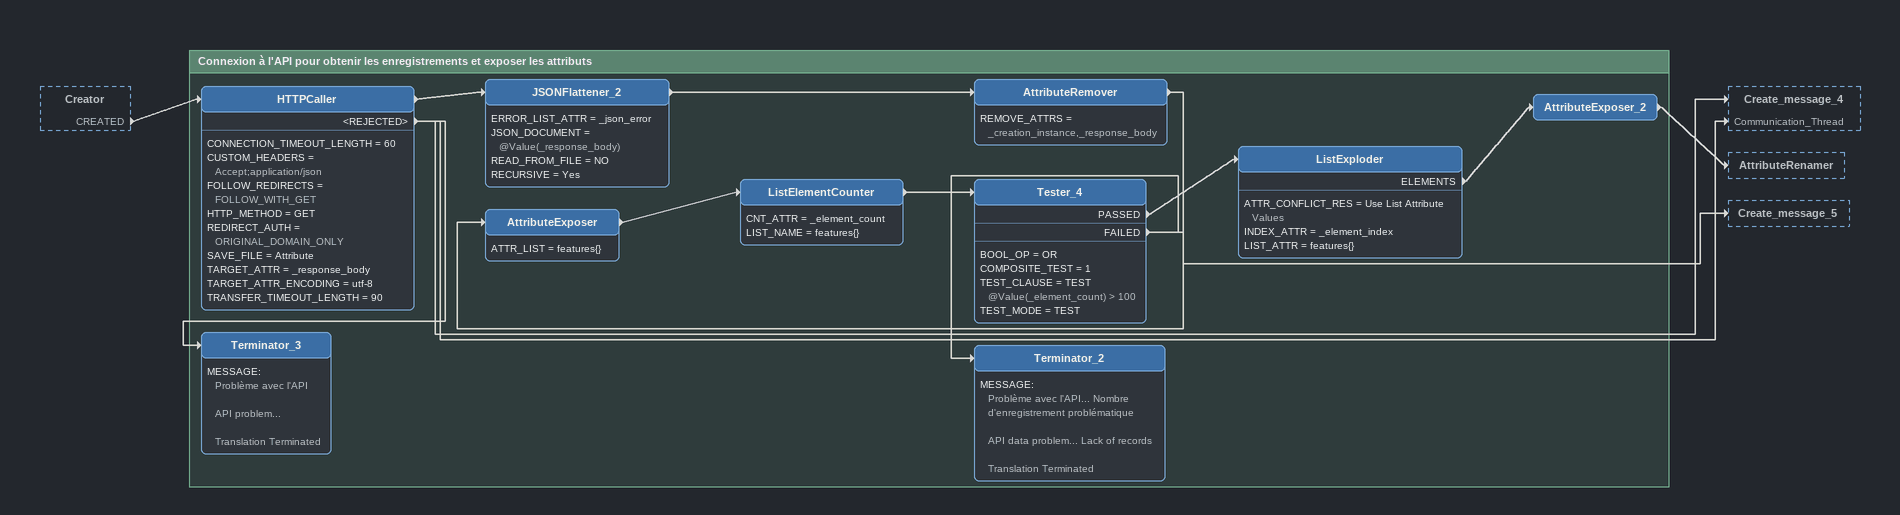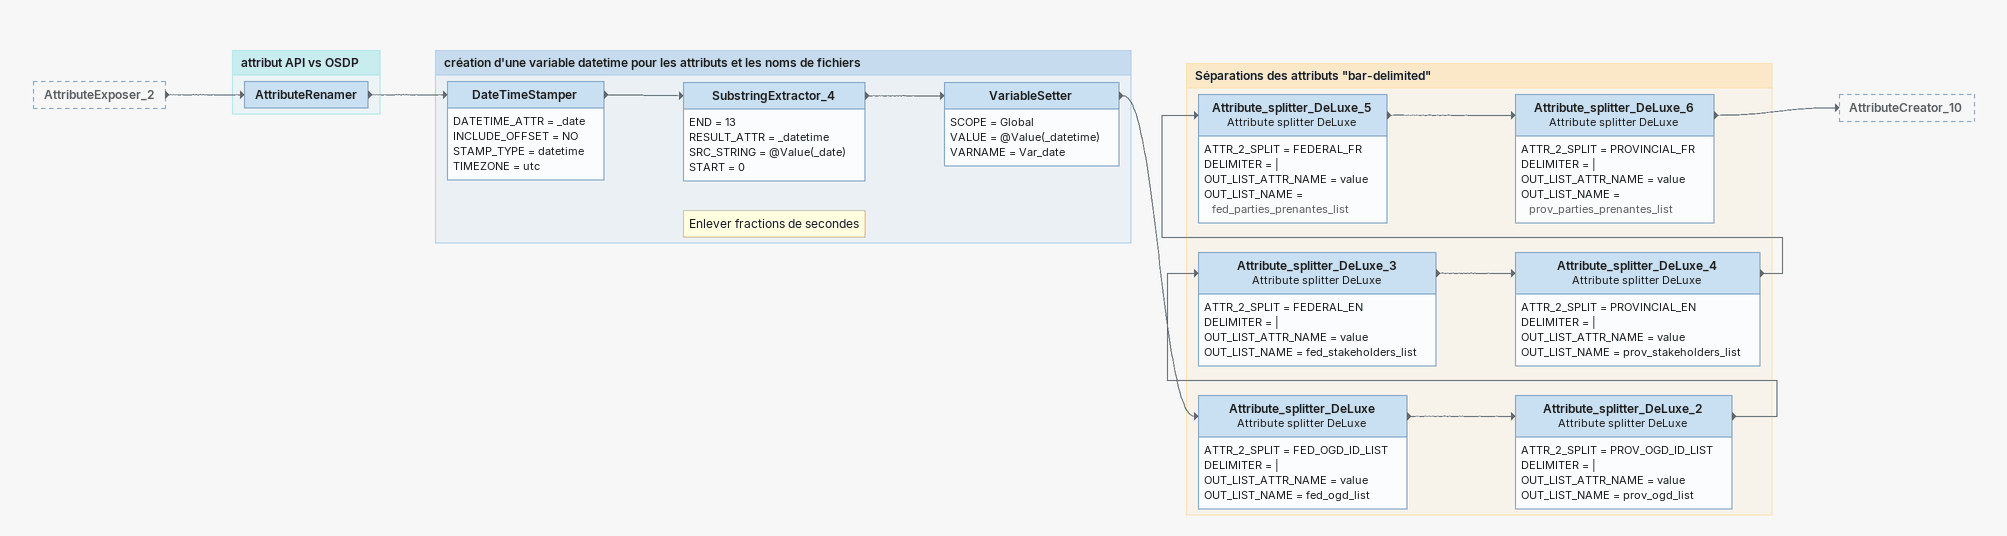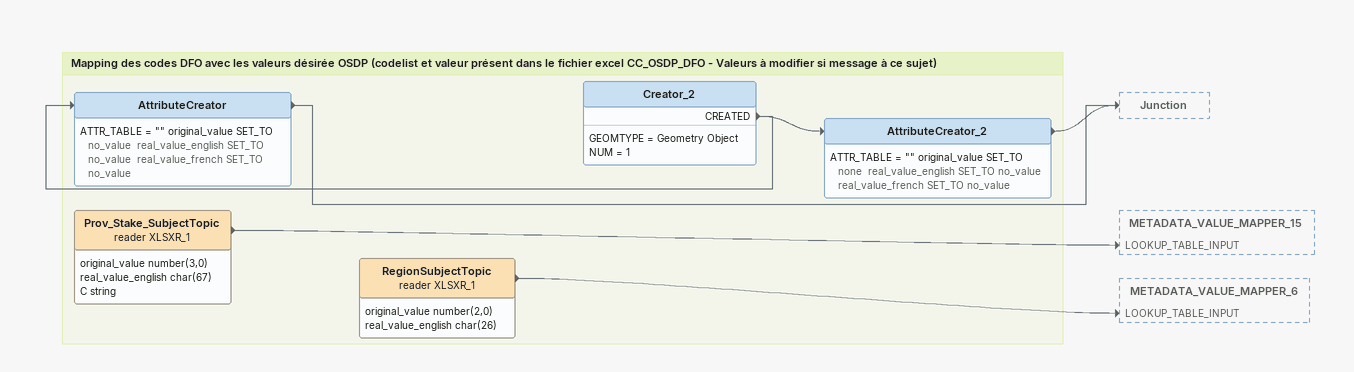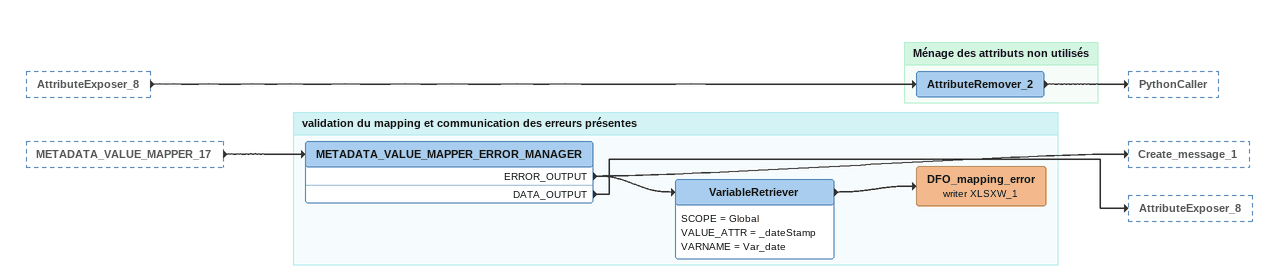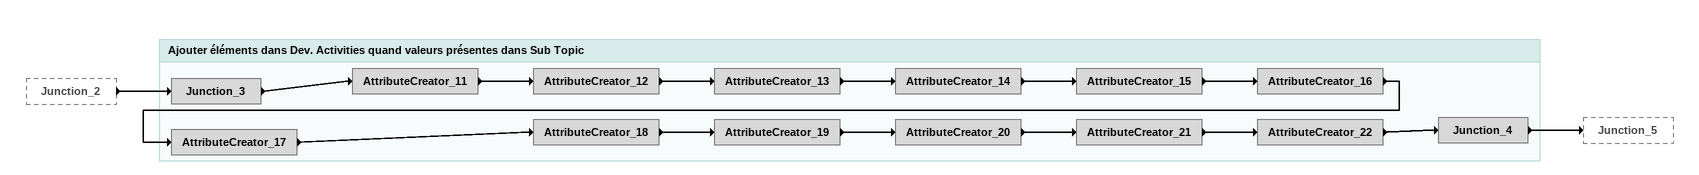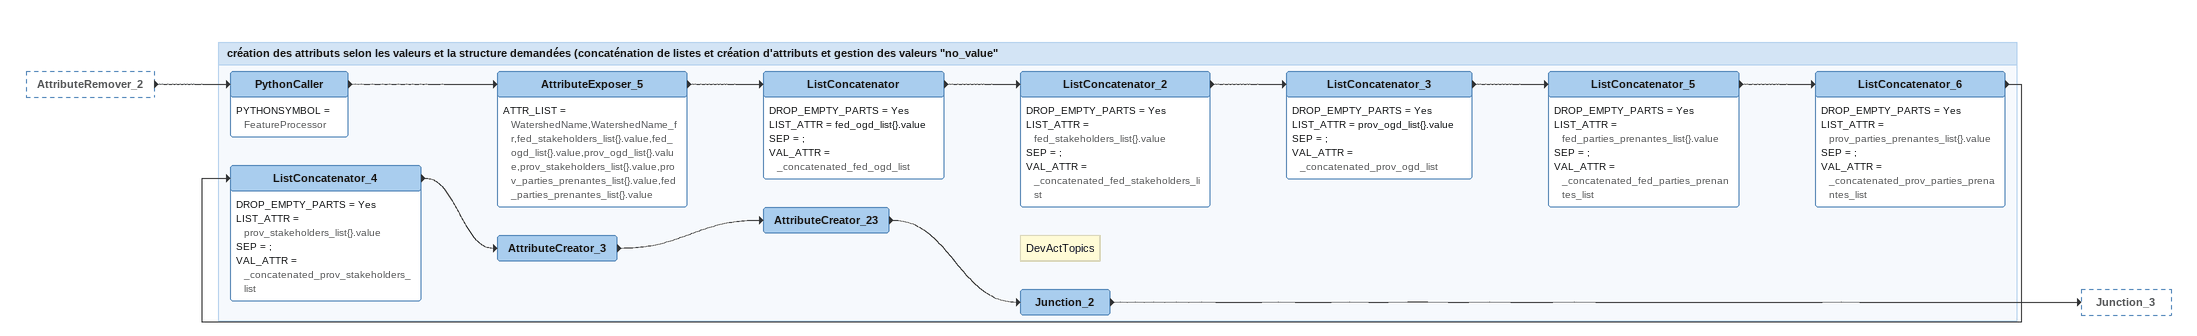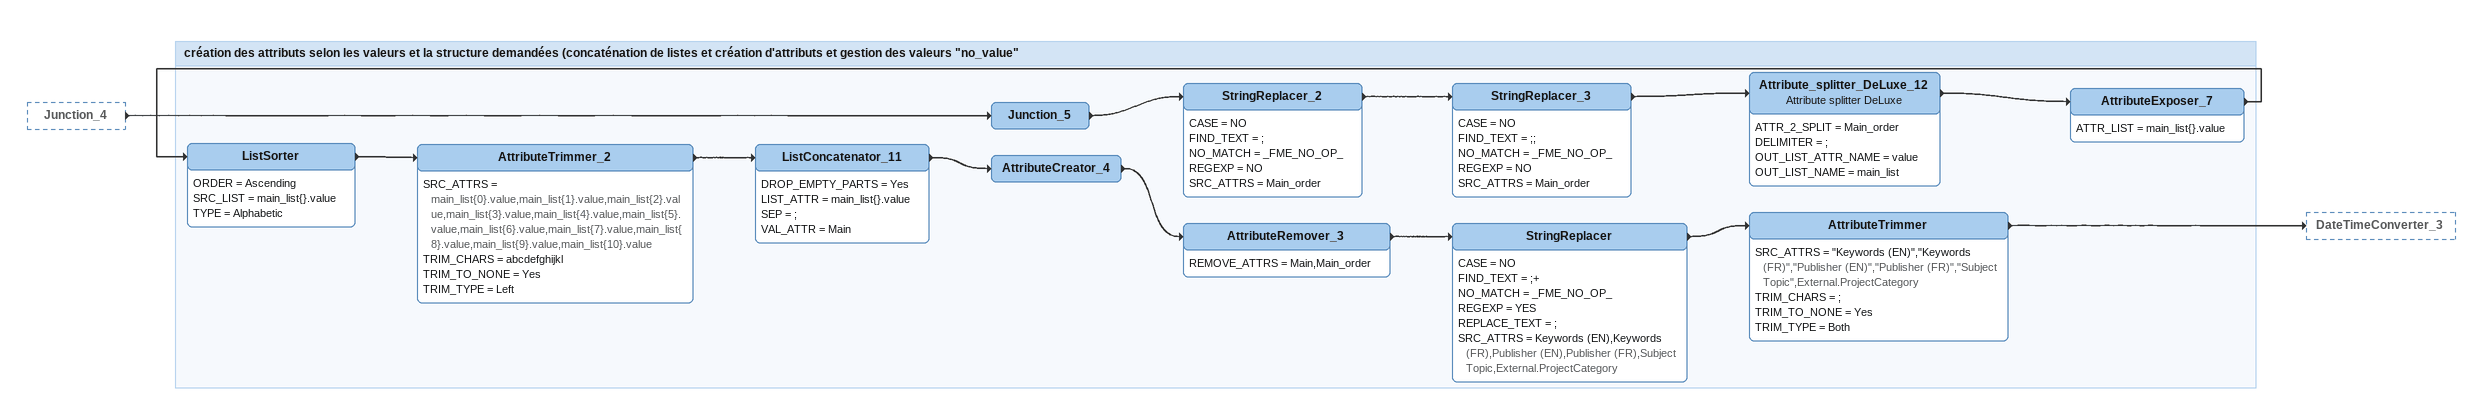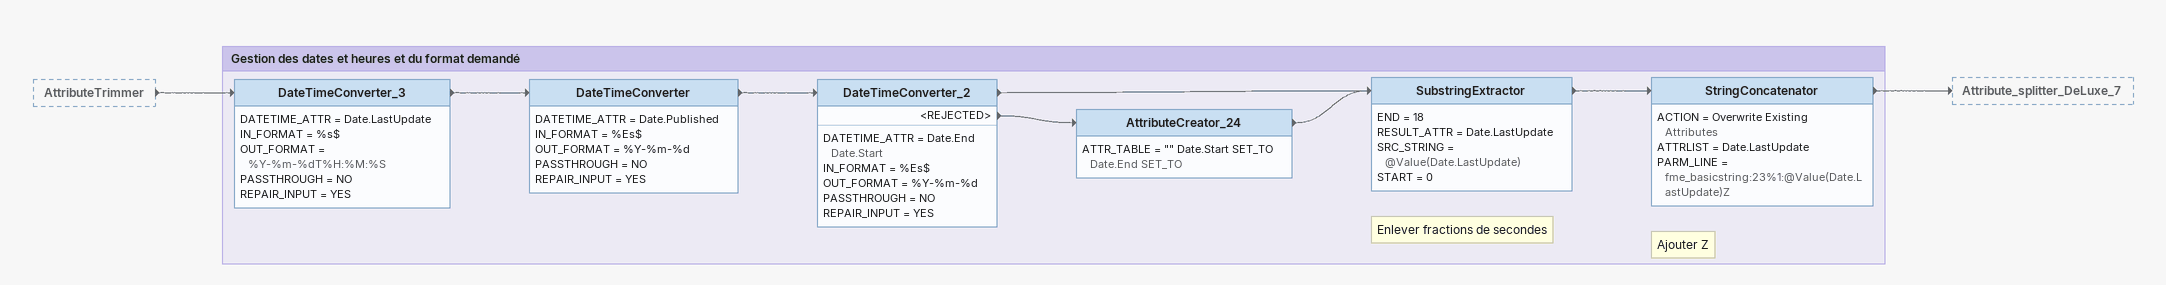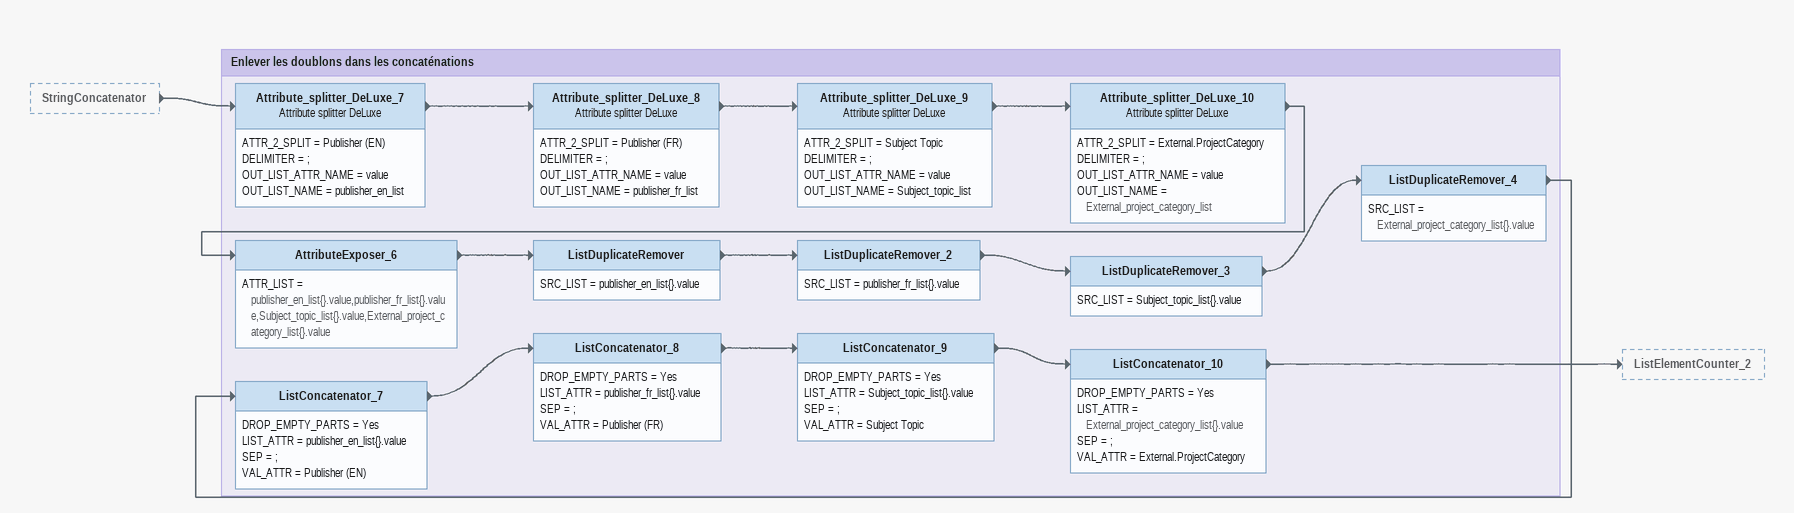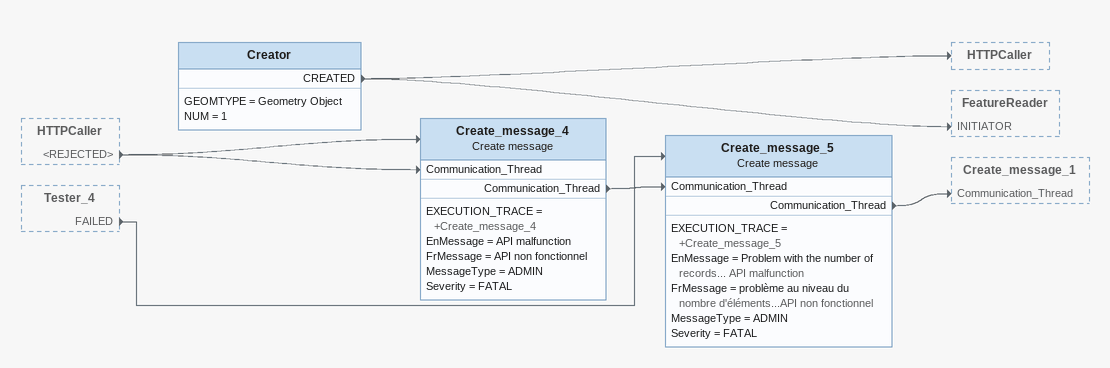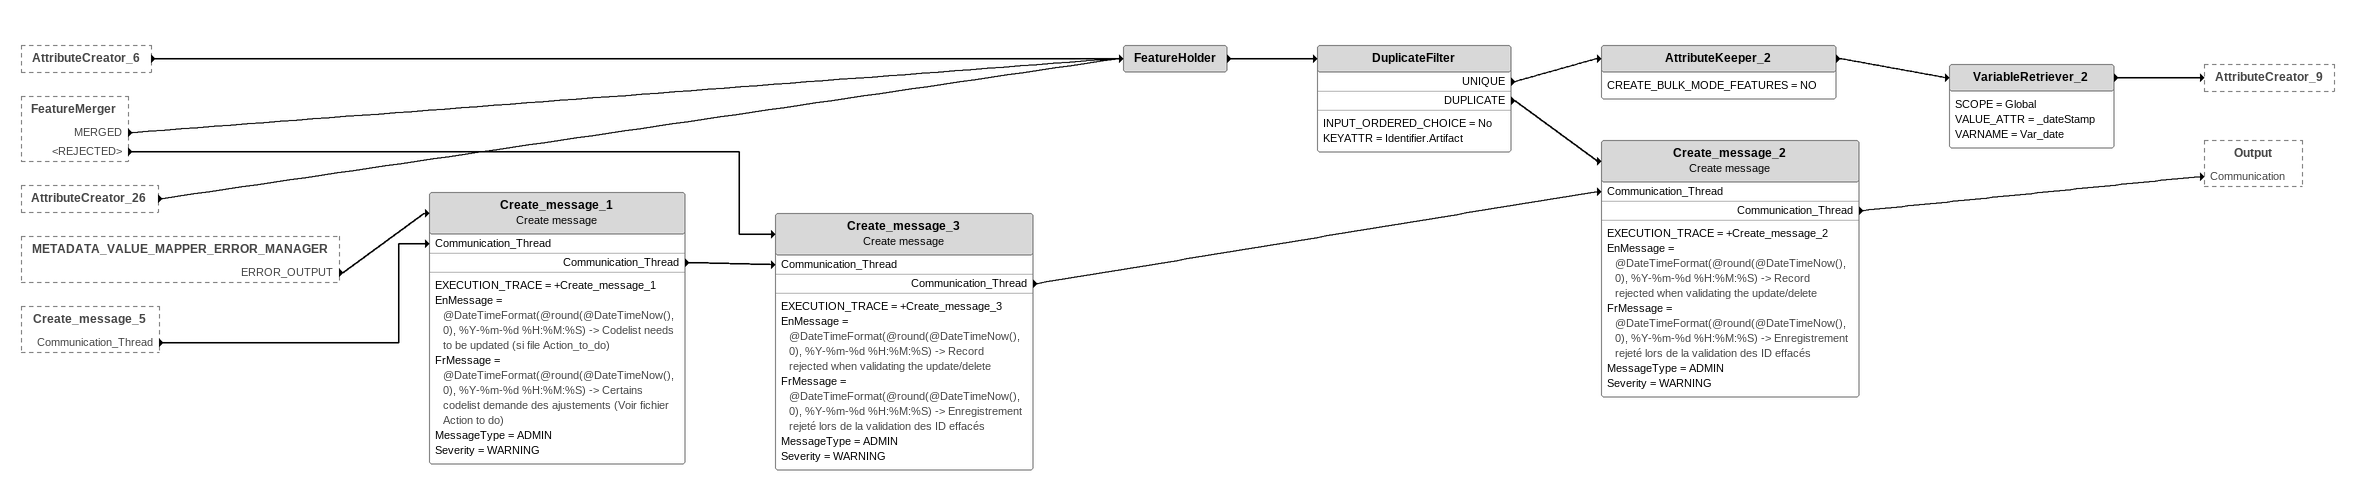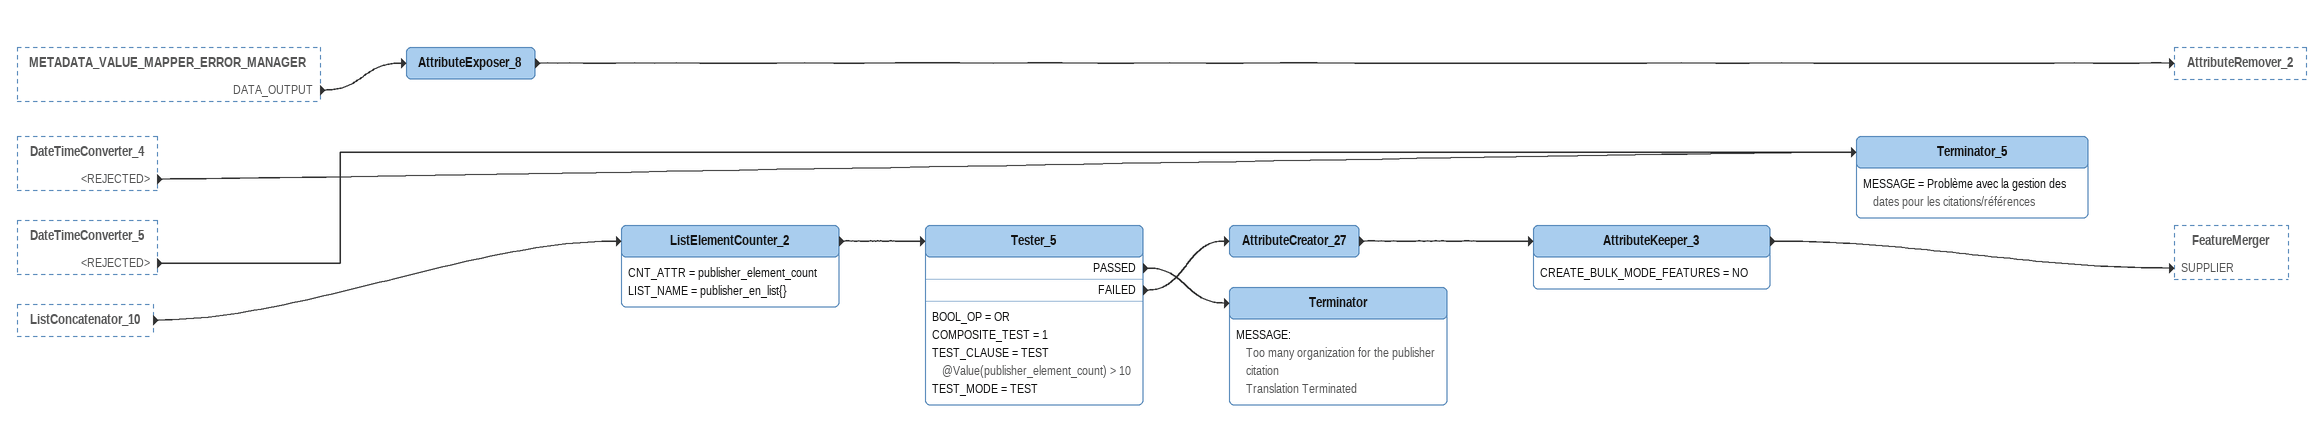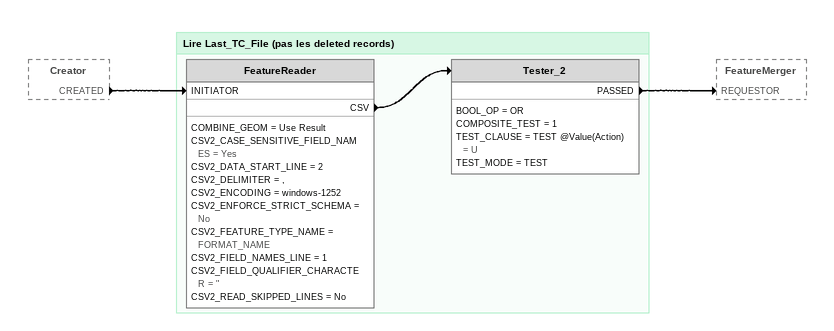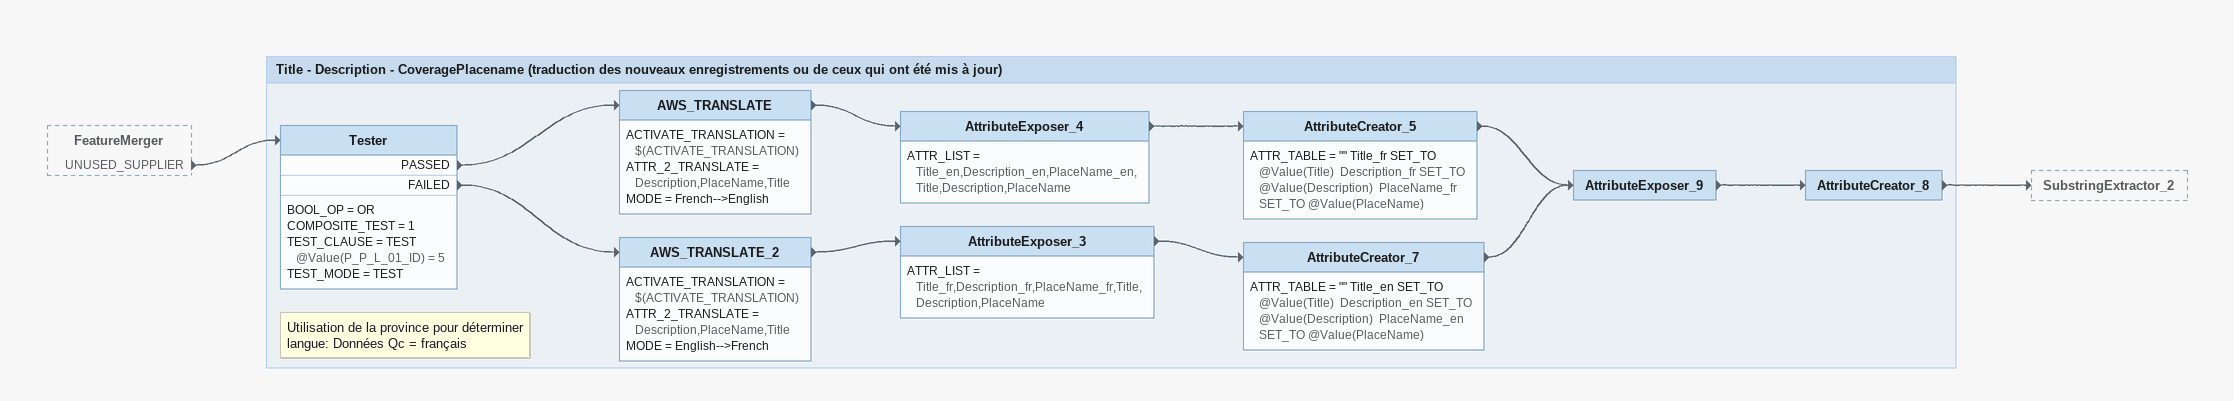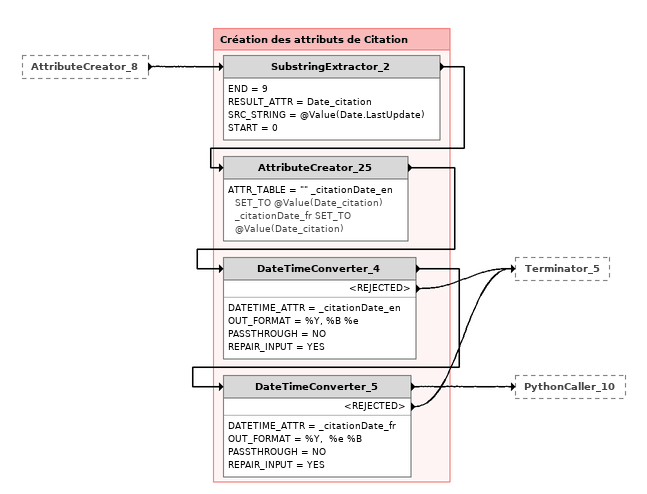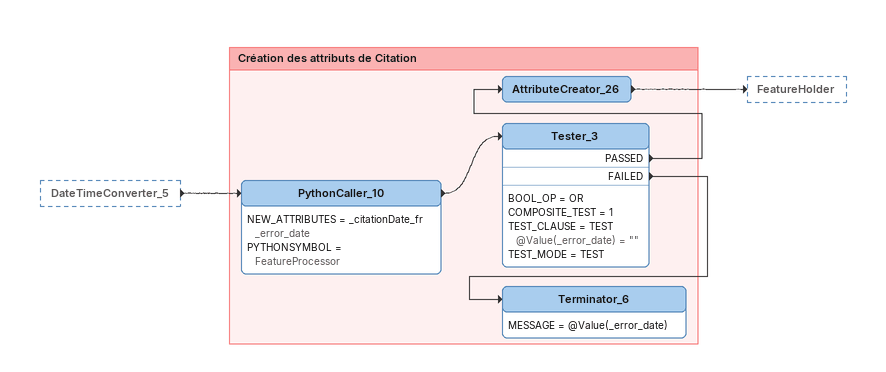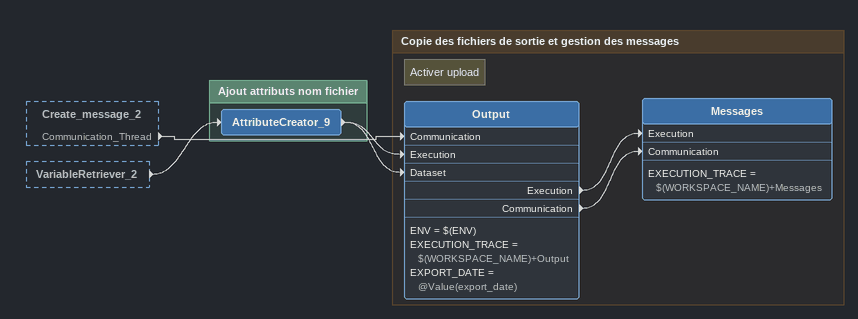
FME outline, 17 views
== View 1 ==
Creator [outside]
    CREATED -> HTTPCaller

Bookmark: Connexion à l'API pour obtenir les enregistrements et exposer les attributs
HTTPCaller
    CONNECTION_TIMEOUT_LENGTH = 60
    CUSTOM_HEADERS = Accept;application/json
    FOLLOW_REDIRECTS = FOLLOW_WITH_GET
    HTTP_METHOD = GET
    REDIRECT_AUTH = ORIGINAL_DOMAIN_ONLY
    SAVE_FILE = Attribute
    TARGET_ATTR = _response_body
    TARGET_ATTR_ENCODING = utf-8
    TRANSFER_TIMEOUT_LENGTH = 90
    -> JSONFlattener_2
    <REJECTED> -> Create_message_4
    <REJECTED> -> Create_message_4 [Communication_Thread]
    <REJECTED> -> Terminator_3
JSONFlattener_2
    ERROR_LIST_ATTR = _json_error
    JSON_DOCUMENT = @Value(_response_body)
    READ_FROM_FILE = NO
    RECURSIVE = Yes
    -> AttributeRemover
AttributeRemover
    REMOVE_ATTRS = _creation_instance,_response_body
    -> AttributeExposer
AttributeExposer
    ATTR_LIST = features{}
    -> ListElementCounter
ListElementCounter
    CNT_ATTR = _element_count
    LIST_NAME = features{}
    -> Tester_4
Tester_4
    BOOL_OP = OR
    COMPOSITE_TEST = 1
    TEST_CLAUSE = TEST @Value(_element_count) > 100
    TEST_MODE = TEST
    PASSED -> ListExploder
    FAILED -> Terminator_2
    FAILED -> Create_message_5
ListExploder
    ATTR_CONFLICT_RES = Use List Attribute Values
    INDEX_ATTR = _element_index
    LIST_ATTR = features{}
    ELEMENTS -> AttributeExposer_2
AttributeExposer_2
    -> AttributeRenamer
Terminator_2
    MESSAGE:
      Problème avec l'API... Nombre d'enregistrement problématique

      API data problem... Lack of records

      Translation Terminated
Terminator_3
    MESSAGE:
      Problème avec l'API

      API problem...

      Translation Terminated

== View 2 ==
AttributeExposer_2 [outside]
    -> AttributeRenamer

Bookmark: attribut API vs OSDP
AttributeRenamer
    -> DateTimeStamper

Bookmark: création d'une variable datetime pour les attributs et les noms de fichiers
DateTimeStamper
    DATETIME_ATTR = _date
    INCLUDE_OFFSET = NO
    STAMP_TYPE = datetime
    TIMEZONE = utc
    -> SubstringExtractor_4
Note: Enlever fractions de secondes
SubstringExtractor_4
    END = 13
    RESULT_ATTR = _datetime
    SRC_STRING = @Value(_date)
    START = 0
    -> VariableSetter
VariableSetter
    SCOPE = Global
    VALUE = @Value(_datetime)
    VARNAME = Var_date
    -> Attribute_splitter_DeLuxe

Bookmark: Séparations des attributs "bar-delimited"
Attribute_splitter_DeLuxe: Attribute splitter DeLuxe
    ATTR_2_SPLIT = FED_OGD_ID_LIST
    DELIMITER = |
    OUT_LIST_ATTR_NAME = value
    OUT_LIST_NAME = fed_ogd_list
    -> Attribute_splitter_DeLuxe_2
Attribute_splitter_DeLuxe_2: Attribute splitter DeLuxe
    ATTR_2_SPLIT = PROV_OGD_ID_LIST
    DELIMITER = |
    OUT_LIST_ATTR_NAME = value
    OUT_LIST_NAME = prov_ogd_list
    -> Attribute_splitter_DeLuxe_3
Attribute_splitter_DeLuxe_3: Attribute splitter DeLuxe
    ATTR_2_SPLIT = FEDERAL_EN
    DELIMITER = |
    OUT_LIST_ATTR_NAME = value
    OUT_LIST_NAME = fed_stakeholders_list
    -> Attribute_splitter_DeLuxe_4
Attribute_splitter_DeLuxe_4: Attribute splitter DeLuxe
    ATTR_2_SPLIT = PROVINCIAL_EN
    DELIMITER = |
    OUT_LIST_ATTR_NAME = value
    OUT_LIST_NAME = prov_stakeholders_list
    -> Attribute_splitter_DeLuxe_5
Attribute_splitter_DeLuxe_5: Attribute splitter DeLuxe
    ATTR_2_SPLIT = FEDERAL_FR
    DELIMITER = |
    OUT_LIST_ATTR_NAME = value
    OUT_LIST_NAME = fed_parties_prenantes_list
    -> Attribute_splitter_DeLuxe_6
Attribute_splitter_DeLuxe_6: Attribute splitter DeLuxe
    ATTR_2_SPLIT = PROVINCIAL_FR
    DELIMITER = |
    OUT_LIST_ATTR_NAME = value
    OUT_LIST_NAME = prov_parties_prenantes_list
    -> AttributeCreator_10

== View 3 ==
Bookmark: Mapping des codes DFO avec les valeurs désirée OSDP (codelist et valeur présent dans le fichier excel CC_OSDP_DFO - Valeurs à modifier si message à ce sujet)
Prov_Stake_SubjectTopic (reader XLSXR_1)
    attributes: original_value number(3,0), real_value_english char(67), C string
    -> METADATA_VALUE_MAPPER_15 [LOOKUP_TABLE_INPUT]
RegionSubjectTopic (reader XLSXR_1)
    attributes: original_value number(2,0), real_value_english char(26)
    -> METADATA_VALUE_MAPPER_6 [LOOKUP_TABLE_INPUT]
Creator_2
    GEOMTYPE = Geometry Object
    NUM = 1
    CREATED -> AttributeCreator_2
    CREATED -> AttributeCreator
AttributeCreator
    ATTR_TABLE = "" original_value SET_TO no_value  real_value_english SET_TO no_value  real_value_french SET_TO no_value
    -> Junction
AttributeCreator_2
    ATTR_TABLE = "" original_value SET_TO none  real_value_english SET_TO no_value  real_value_french SET_TO no_value
    -> Junction

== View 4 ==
AttributeExposer_8 [outside]
    -> AttributeRemover_2
METADATA_VALUE_MAPPER_17 [outside]
    -> METADATA_VALUE_MAPPER_ERROR_MANAGER

Bookmark: validation du mapping et communication des erreurs présentes
METADATA_VALUE_MAPPER_ERROR_MANAGER
    ERROR_OUTPUT -> VariableRetriever
    ERROR_OUTPUT -> Create_message_1
    DATA_OUTPUT -> AttributeExposer_8
VariableRetriever
    SCOPE = Global
    VALUE_ATTR = _dateStamp
    VARNAME = Var_date
    -> DFO_mapping_error (writer XLSXW_1)
DFO_mapping_error (writer XLSXW_1)

Bookmark: Ménage des attributs non utilisés
AttributeRemover_2
    -> PythonCaller

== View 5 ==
Junction_2 [outside]
    -> Junction_3

Bookmark: Ajouter éléments dans Dev. Activities quand valeurs présentes dans Sub Topic
Junction_3
    -> AttributeCreator_11
AttributeCreator_11
    -> AttributeCreator_12
AttributeCreator_12
    -> AttributeCreator_13
AttributeCreator_13
    -> AttributeCreator_14
AttributeCreator_14
    -> AttributeCreator_15
AttributeCreator_15
    -> AttributeCreator_16
AttributeCreator_16
    -> AttributeCreator_17
AttributeCreator_17
    -> AttributeCreator_18
AttributeCreator_18
    -> AttributeCreator_19
AttributeCreator_19
    -> AttributeCreator_20
AttributeCreator_20
    -> AttributeCreator_21
AttributeCreator_21
    -> AttributeCreator_22
AttributeCreator_22
    -> Junction_4
Junction_4
    -> Junction_5

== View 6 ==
AttributeRemover_2 [outside]
    -> PythonCaller

Bookmark: création des attributs selon les valeurs et la structure demandées (concaténation de listes et création d'attributs et gestion des valeurs "no_value"
PythonCaller
    PYTHONSYMBOL = FeatureProcessor
    -> AttributeExposer_5
AttributeExposer_5
    ATTR_LIST = WatershedName,WatershedName_fr,fed_stakeholders_list{}.value,fed_ogd_list{}.value,prov_ogd_list{}.value,prov_stakeholders_list{}.value,prov_parties_prenantes_list{}.value,fed_parties_prenantes_list{}.value
    -> ListConcatenator
ListConcatenator
    DROP_EMPTY_PARTS = Yes
    LIST_ATTR = fed_ogd_list{}.value
    SEP = ;
    VAL_ATTR = _concatenated_fed_ogd_list
    -> ListConcatenator_2
ListConcatenator_2
    DROP_EMPTY_PARTS = Yes
    LIST_ATTR = fed_stakeholders_list{}.value
    SEP = ;
    VAL_ATTR = _concatenated_fed_stakeholders_list
    -> ListConcatenator_3
ListConcatenator_3
    DROP_EMPTY_PARTS = Yes
    LIST_ATTR = prov_ogd_list{}.value
    SEP = ;
    VAL_ATTR = _concatenated_prov_ogd_list
    -> ListConcatenator_5
ListConcatenator_5
    DROP_EMPTY_PARTS = Yes
    LIST_ATTR = fed_parties_prenantes_list{}.value
    SEP = ;
    VAL_ATTR = _concatenated_fed_parties_prenantes_list
    -> ListConcatenator_6
ListConcatenator_6
    DROP_EMPTY_PARTS = Yes
    LIST_ATTR = prov_parties_prenantes_list{}.value
    SEP = ;
    VAL_ATTR = _concatenated_prov_parties_prenantes_list
    -> ListConcatenator_4
ListConcatenator_4
    DROP_EMPTY_PARTS = Yes
    LIST_ATTR = prov_stakeholders_list{}.value
    SEP = ;
    VAL_ATTR = _concatenated_prov_stakeholders_list
    -> AttributeCreator_3
AttributeCreator_3
    -> AttributeCreator_23
AttributeCreator_23
    -> Junction_2
Note: DevActTopics
Junction_2
    -> Junction_3

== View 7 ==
Junction_4 [outside]
    -> Junction_5

Bookmark: création des attributs selon les valeurs et la structure demandées (concaténation de listes et création d'attributs et gestion des valeurs "no_value"
Junction_5
    -> StringReplacer_2
StringReplacer_2
    CASE = NO
    FIND_TEXT = ;
    NO_MATCH = _FME_NO_OP_
    REGEXP = NO
    SRC_ATTRS = Main_order
    -> StringReplacer_3
StringReplacer_3
    CASE = NO
    FIND_TEXT = ;;
    NO_MATCH = _FME_NO_OP_
    REGEXP = NO
    SRC_ATTRS = Main_order
    -> Attribute_splitter_DeLuxe_12
Attribute_splitter_DeLuxe_12: Attribute splitter DeLuxe
    ATTR_2_SPLIT = Main_order
    DELIMITER = ;
    OUT_LIST_ATTR_NAME = value
    OUT_LIST_NAME = main_list
    -> AttributeExposer_7
AttributeExposer_7
    ATTR_LIST = main_list{}.value
    -> ListSorter
ListSorter
    ORDER = Ascending
    SRC_LIST = main_list{}.value
    TYPE = Alphabetic
    -> AttributeTrimmer_2
AttributeTrimmer_2
    SRC_ATTRS = main_list{0}.value,main_list{1}.value,main_list{2}.value,main_list{3}.value,main_list{4}.value,main_list{5}.value,main_list{6}.value,main_list{7}.value,main_list{8}.value,main_list{9}.value,main_list{10}.value
    TRIM_CHARS = abcdefghijkl
    TRIM_TO_NONE = Yes
    TRIM_TYPE = Left
    -> ListConcatenator_11
ListConcatenator_11
    DROP_EMPTY_PARTS = Yes
    LIST_ATTR = main_list{}.value
    SEP = ;
    VAL_ATTR = Main
    -> AttributeCreator_4
AttributeCreator_4
    -> AttributeRemover_3
AttributeRemover_3
    REMOVE_ATTRS = Main,Main_order
    -> StringReplacer
StringReplacer
    CASE = NO
    FIND_TEXT = ;+
    NO_MATCH = _FME_NO_OP_
    REGEXP = YES
    REPLACE_TEXT = ;
    SRC_ATTRS = Keywords (EN),Keywords (FR),Publisher (EN),Publisher (FR),Subject Topic,External.ProjectCategory
    -> AttributeTrimmer
AttributeTrimmer
    SRC_ATTRS = "Keywords (EN)","Keywords (FR)","Publisher (EN)","Publisher (FR)","Subject Topic",External.ProjectCategory
    TRIM_CHARS = ;
    TRIM_TO_NONE = Yes
    TRIM_TYPE = Both
    -> DateTimeConverter_3

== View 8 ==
AttributeTrimmer [outside]
    -> DateTimeConverter_3

Bookmark: Gestion des dates et heures et du format demandé
DateTimeConverter_3
    DATETIME_ATTR = Date.LastUpdate
    IN_FORMAT = %s$
    OUT_FORMAT = %Y-%m-%dT%H:%M:%S
    PASSTHROUGH = NO
    REPAIR_INPUT = YES
    -> DateTimeConverter
DateTimeConverter
    DATETIME_ATTR = Date.Published
    IN_FORMAT = %Es$
    OUT_FORMAT = %Y-%m-%d
    PASSTHROUGH = NO
    REPAIR_INPUT = YES
    -> DateTimeConverter_2
DateTimeConverter_2
    DATETIME_ATTR = Date.End Date.Start
    IN_FORMAT = %Es$
    OUT_FORMAT = %Y-%m-%d
    PASSTHROUGH = NO
    REPAIR_INPUT = YES
    -> SubstringExtractor
    <REJECTED> -> AttributeCreator_24
AttributeCreator_24
    ATTR_TABLE = "" Date.Start SET_TO   Date.End SET_TO
    -> SubstringExtractor
Note: Enlever fractions de secondes
SubstringExtractor
    END = 18
    RESULT_ATTR = Date.LastUpdate
    SRC_STRING = @Value(Date.LastUpdate)
    START = 0
    -> StringConcatenator
Note: Ajouter Z
StringConcatenator
    ACTION = Overwrite Existing Attributes
    ATTRLIST = Date.LastUpdate
    PARM_LINE = fme_basicstring:23%1:@Value(Date.LastUpdate)Z
    -> Attribute_splitter_DeLuxe_7

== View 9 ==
StringConcatenator [outside]
    -> Attribute_splitter_DeLuxe_7

Bookmark: Enlever les doublons dans les concaténations
Attribute_splitter_DeLuxe_7: Attribute splitter DeLuxe
    ATTR_2_SPLIT = Publisher (EN)
    DELIMITER = ;
    OUT_LIST_ATTR_NAME = value
    OUT_LIST_NAME = publisher_en_list
    -> Attribute_splitter_DeLuxe_8
Attribute_splitter_DeLuxe_8: Attribute splitter DeLuxe
    ATTR_2_SPLIT = Publisher (FR)
    DELIMITER = ;
    OUT_LIST_ATTR_NAME = value
    OUT_LIST_NAME = publisher_fr_list
    -> Attribute_splitter_DeLuxe_9
Attribute_splitter_DeLuxe_9: Attribute splitter DeLuxe
    ATTR_2_SPLIT = Subject Topic
    DELIMITER = ;
    OUT_LIST_ATTR_NAME = value
    OUT_LIST_NAME = Subject_topic_list
    -> Attribute_splitter_DeLuxe_10
Attribute_splitter_DeLuxe_10: Attribute splitter DeLuxe
    ATTR_2_SPLIT = External.ProjectCategory
    DELIMITER = ;
    OUT_LIST_ATTR_NAME = value
    OUT_LIST_NAME = External_project_category_list
    -> AttributeExposer_6
AttributeExposer_6
    ATTR_LIST = publisher_en_list{}.value,publisher_fr_list{}.value,Subject_topic_list{}.value,External_project_category_list{}.value
    -> ListDuplicateRemover
ListDuplicateRemover
    SRC_LIST = publisher_en_list{}.value
    -> ListDuplicateRemover_2
ListDuplicateRemover_2
    SRC_LIST = publisher_fr_list{}.value
    -> ListDuplicateRemover_3
ListDuplicateRemover_3
    SRC_LIST = Subject_topic_list{}.value
    -> ListDuplicateRemover_4
ListDuplicateRemover_4
    SRC_LIST = External_project_category_list{}.value
    -> ListConcatenator_7
ListConcatenator_7
    DROP_EMPTY_PARTS = Yes
    LIST_ATTR = publisher_en_list{}.value
    SEP = ;
    VAL_ATTR = Publisher (EN)
    -> ListConcatenator_8
ListConcatenator_8
    DROP_EMPTY_PARTS = Yes
    LIST_ATTR = publisher_fr_list{}.value
    SEP = ;
    VAL_ATTR = Publisher (FR)
    -> ListConcatenator_9
ListConcatenator_9
    DROP_EMPTY_PARTS = Yes
    LIST_ATTR = Subject_topic_list{}.value
    SEP = ;
    VAL_ATTR = Subject Topic
    -> ListConcatenator_10
ListConcatenator_10
    DROP_EMPTY_PARTS = Yes
    LIST_ATTR = External_project_category_list{}.value
    SEP = ;
    VAL_ATTR = External.ProjectCategory
    -> ListElementCounter_2

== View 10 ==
HTTPCaller [outside]
    <REJECTED> -> Create_message_4
    <REJECTED> -> Create_message_4 [Communication_Thread]
Tester_4 [outside]
    FAILED -> Create_message_5
Creator
    GEOMTYPE = Geometry Object
    NUM = 1
    CREATED -> HTTPCaller
    CREATED -> FeatureReader [INITIATOR]
Create_message_4: Create message
    EXECUTION_TRACE = +Create_message_4
    EnMessage = API malfunction
    FrMessage = API non fonctionnel
    MessageType = ADMIN
    Severity = FATAL
    Communication_Thread -> Create_message_5 [Communication_Thread]
Create_message_5: Create message
    EXECUTION_TRACE = +Create_message_5
    EnMessage = Problem with the number of records... API malfunction
    FrMessage = problème au niveau du nombre d'éléments...API non fonctionnel
    MessageType = ADMIN
    Severity = FATAL
    Communication_Thread -> Create_message_1 [Communication_Thread]

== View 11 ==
AttributeCreator_6 [outside]
    -> FeatureHolder
FeatureMerger [outside]
    MERGED -> FeatureHolder
    <REJECTED> -> Create_message_3
AttributeCreator_26 [outside]
    -> FeatureHolder
METADATA_VALUE_MAPPER_ERROR_MANAGER [outside]
    ERROR_OUTPUT -> Create_message_1
Create_message_5 [outside]
    Communication_Thread -> Create_message_1 [Communication_Thread]
FeatureHolder
    -> DuplicateFilter
DuplicateFilter
    INPUT_ORDERED_CHOICE = No
    KEYATTR = Identifier.Artifact
    UNIQUE -> AttributeKeeper_2
    DUPLICATE -> Create_message_2
AttributeKeeper_2
    CREATE_BULK_MODE_FEATURES = NO
    -> VariableRetriever_2
VariableRetriever_2
    SCOPE = Global
    VALUE_ATTR = _dateStamp
    VARNAME = Var_date
    -> AttributeCreator_9
Create_message_1: Create message
    EXECUTION_TRACE = +Create_message_1
    EnMessage = @DateTimeFormat(@round(@DateTimeNow(),0), %Y-%m-%d %H:%M:%S) -> Codelist needs to be updated (si file Action_to_do)
    FrMessage = @DateTimeFormat(@round(@DateTimeNow(),0), %Y-%m-%d %H:%M:%S) -> Certains codelist demande des ajustements (Voir fichier Action to do)
    MessageType = ADMIN
    Severity = WARNING
    Communication_Thread -> Create_message_3 [Communication_Thread]
Create_message_3: Create message
    EXECUTION_TRACE = +Create_message_3
    EnMessage = @DateTimeFormat(@round(@DateTimeNow(),0), %Y-%m-%d %H:%M:%S) -> Record rejected when validating the update/delete
    FrMessage = @DateTimeFormat(@round(@DateTimeNow(),0), %Y-%m-%d %H:%M:%S) -> Enregistrement rejeté lors de la validation des ID effacés
    MessageType = ADMIN
    Severity = WARNING
    Communication_Thread -> Create_message_2 [Communication_Thread]
Create_message_2: Create message
    EXECUTION_TRACE = +Create_message_2
    EnMessage = @DateTimeFormat(@round(@DateTimeNow(),0), %Y-%m-%d %H:%M:%S) -> Record rejected when validating the update/delete
    FrMessage = @DateTimeFormat(@round(@DateTimeNow(),0), %Y-%m-%d %H:%M:%S) -> Enregistrement rejeté lors de la validation des ID effacés
    MessageType = ADMIN
    Severity = WARNING
    Communication_Thread -> Output [Communication]

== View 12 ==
METADATA_VALUE_MAPPER_ERROR_MANAGER [outside]
    DATA_OUTPUT -> AttributeExposer_8
DateTimeConverter_4 [outside]
    <REJECTED> -> Terminator_5
DateTimeConverter_5 [outside]
    <REJECTED> -> Terminator_5
ListConcatenator_10 [outside]
    -> ListElementCounter_2
AttributeExposer_8
    -> AttributeRemover_2
ListElementCounter_2
    CNT_ATTR = publisher_element_count
    LIST_NAME = publisher_en_list{}
    -> Tester_5
Tester_5
    BOOL_OP = OR
    COMPOSITE_TEST = 1
    TEST_CLAUSE = TEST @Value(publisher_element_count) > 10
    TEST_MODE = TEST
    PASSED -> Terminator
    FAILED -> AttributeCreator_27
AttributeCreator_27
    -> AttributeKeeper_3
AttributeKeeper_3
    CREATE_BULK_MODE_FEATURES = NO
    -> FeatureMerger [SUPPLIER]
Terminator_5
    MESSAGE = Problème avec la gestion des dates pour les citations/références
Terminator
    MESSAGE:
      Too many organization for the publisher citation
      Translation Terminated

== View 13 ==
Creator [outside]
    CREATED -> FeatureReader [INITIATOR]

Bookmark: Lire Last_TC_File (pas les deleted records)
FeatureReader
    COMBINE_GEOM = Use Result
    CSV2_CASE_SENSITIVE_FIELD_NAMES = Yes
    CSV2_DATA_START_LINE = 2
    CSV2_DELIMITER = ,
    CSV2_ENCODING = windows-1252
    CSV2_ENFORCE_STRICT_SCHEMA = No
    CSV2_FEATURE_TYPE_NAME = FORMAT_NAME
    CSV2_FIELD_NAMES_LINE = 1
    CSV2_FIELD_QUALIFIER_CHARACTER = "
    CSV2_READ_SKIPPED_LINES = No
    CSV -> Tester_2
Tester_2
    BOOL_OP = OR
    COMPOSITE_TEST = 1
    TEST_CLAUSE = TEST @Value(Action) = U
    TEST_MODE = TEST
    PASSED -> FeatureMerger [REQUESTOR]

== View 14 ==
FeatureMerger [outside]
    UNUSED_SUPPLIER -> Tester

Bookmark: Title - Description - CoveragePlacename (traduction des nouveaux enregistrements ou de ceux qui ont été mis à jour)
Note: Utilisation de la province pour déterminer langue: Données Qc = français
Tester
    BOOL_OP = OR
    COMPOSITE_TEST = 1
    TEST_CLAUSE = TEST @Value(P_P_L_01_ID) = 5
    TEST_MODE = TEST
    PASSED -> AWS_TRANSLATE
    FAILED -> AWS_TRANSLATE_2
AWS_TRANSLATE
    ACTIVATE_TRANSLATION = $(ACTIVATE_TRANSLATION)
    ATTR_2_TRANSLATE = Description,PlaceName,Title
    MODE = French-->English
    -> AttributeExposer_4
AttributeExposer_4
    ATTR_LIST = Title_en,Description_en,PlaceName_en,Title,Description,PlaceName
    -> AttributeCreator_5
AttributeCreator_5
    ATTR_TABLE = "" Title_fr SET_TO @Value(Title)  Description_fr SET_TO @Value(Description)  PlaceName_fr SET_TO @Value(PlaceName)
    -> AttributeExposer_9
AWS_TRANSLATE_2
    ACTIVATE_TRANSLATION = $(ACTIVATE_TRANSLATION)
    ATTR_2_TRANSLATE = Description,PlaceName,Title
    MODE = English-->French
    -> AttributeExposer_3
AttributeExposer_3
    ATTR_LIST = Title_fr,Description_fr,PlaceName_fr,Title,Description,PlaceName
    -> AttributeCreator_7
AttributeCreator_7
    ATTR_TABLE = "" Title_en SET_TO @Value(Title)  Description_en SET_TO @Value(Description)  PlaceName_en SET_TO @Value(PlaceName)
    -> AttributeExposer_9
AttributeExposer_9
    -> AttributeCreator_8
AttributeCreator_8
    -> SubstringExtractor_2

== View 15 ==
AttributeCreator_8 [outside]
    -> SubstringExtractor_2

Bookmark: Création des attributs de Citation
SubstringExtractor_2
    END = 9
    RESULT_ATTR = Date_citation
    SRC_STRING = @Value(Date.LastUpdate)
    START = 0
    -> AttributeCreator_25
AttributeCreator_25
    ATTR_TABLE = "" _citationDate_en SET_TO @Value(Date_citation)  _citationDate_fr SET_TO @Value(Date_citation)
    -> DateTimeConverter_4
DateTimeConverter_4
    DATETIME_ATTR = _citationDate_en
    OUT_FORMAT = %Y, %B %e
    PASSTHROUGH = NO
    REPAIR_INPUT = YES
    -> DateTimeConverter_5
    <REJECTED> -> Terminator_5
DateTimeConverter_5
    DATETIME_ATTR = _citationDate_fr
    OUT_FORMAT = %Y,  %e %B
    PASSTHROUGH = NO
    REPAIR_INPUT = YES
    -> PythonCaller_10
    <REJECTED> -> Terminator_5

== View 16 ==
DateTimeConverter_5 [outside]
    -> PythonCaller_10

Bookmark: Création des attributs de Citation
PythonCaller_10
    NEW_ATTRIBUTES = _citationDate_fr _error_date
    PYTHONSYMBOL = FeatureProcessor
    -> Tester_3
Tester_3
    BOOL_OP = OR
    COMPOSITE_TEST = 1
    TEST_CLAUSE = TEST @Value(_error_date) = ""
    TEST_MODE = TEST
    PASSED -> AttributeCreator_26
    FAILED -> Terminator_6
AttributeCreator_26
    -> FeatureHolder
Terminator_6
    MESSAGE = @Value(_error_date)

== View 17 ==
Create_message_2 [outside]
    Communication_Thread -> Output [Communication]
VariableRetriever_2 [outside]
    -> AttributeCreator_9

Bookmark: Ajout attributs nom fichier
AttributeCreator_9
    -> Output [Execution]
    -> Output [Dataset]

Bookmark: Copie des fichiers de sortie et gestion des messages
Note: Activer upload
Output
    ENV = $(ENV)
    EXECUTION_TRACE = $(WORKSPACE_NAME)+Output
    EXPORT_DATE = @Value(export_date)
    Execution -> Messages [Execution]
    Communication -> Messages [Communication]
Messages
    EXECUTION_TRACE = $(WORKSPACE_NAME)+Messages
